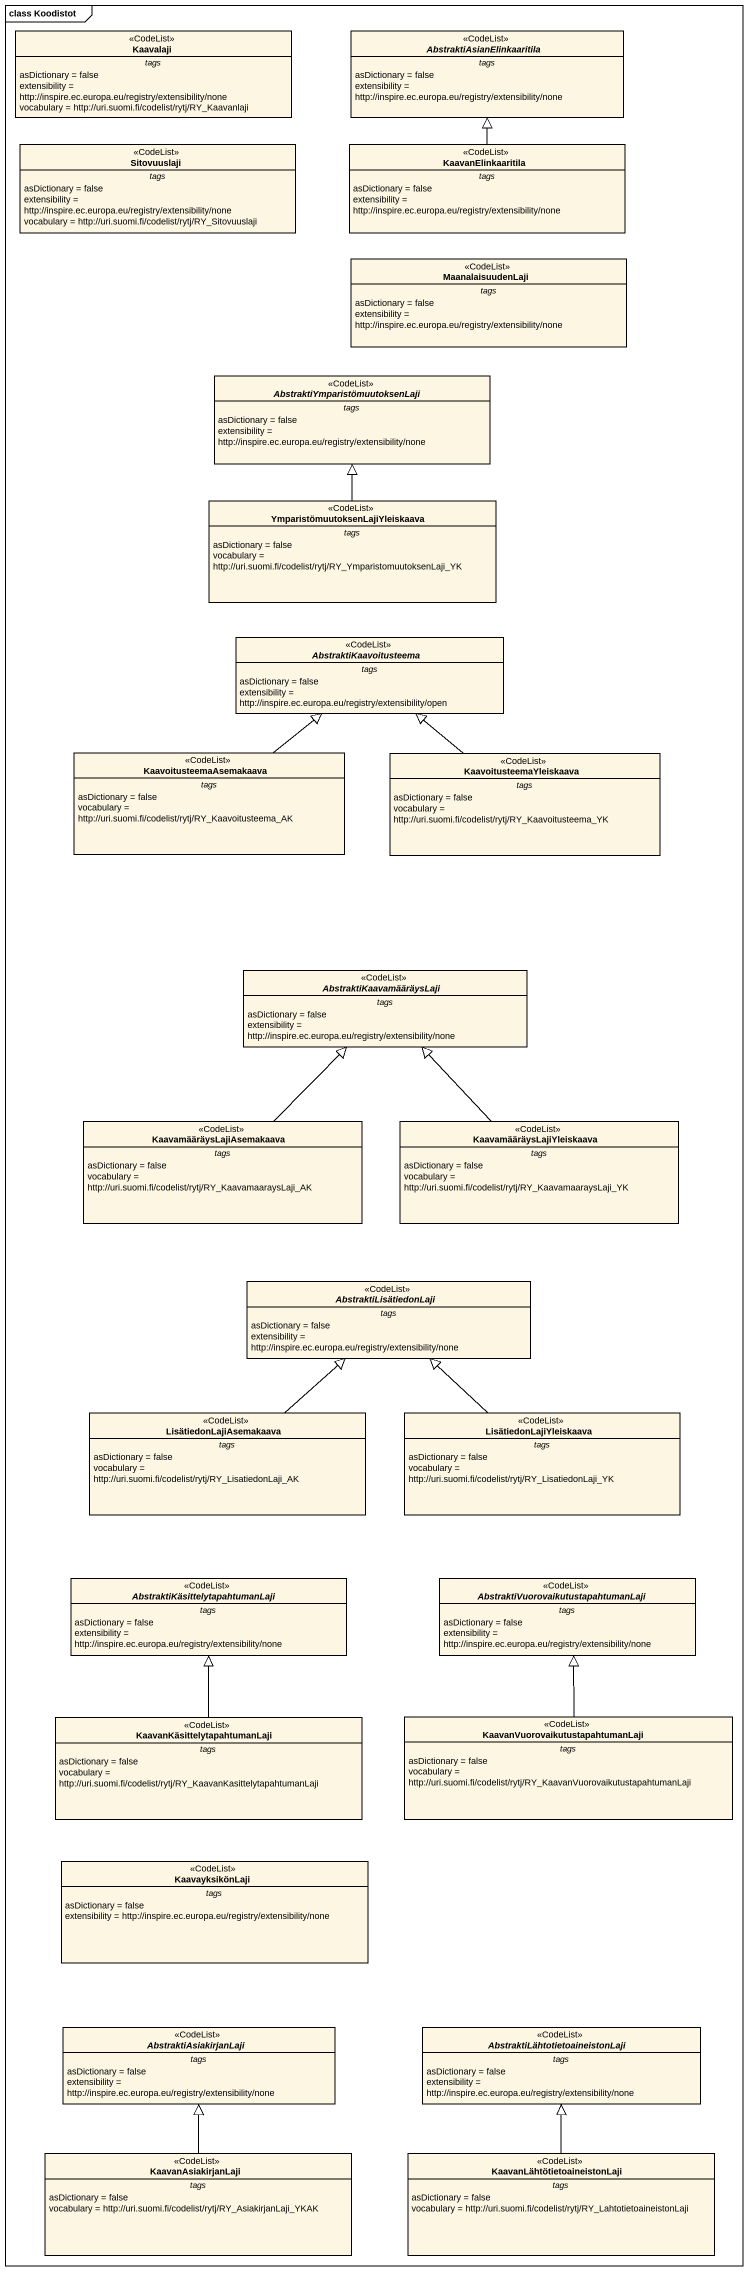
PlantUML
@startuml
mainframe class Koodistot
hide circle
hide empty members
class Kaavalaji <<CodeList>> {
  -- tags --
  asDictionary = false
  extensibility = http://inspire.ec.europa.eu/registry/extensibility/none
  vocabulary = http://uri.suomi.fi/codelist/rytj/RY_Kaavanlaji
}
abstract class AbstraktiAsianElinkaaritila <<CodeList>> {
  -- tags --
  asDictionary = false
  extensibility = http://inspire.ec.europa.eu/registry/extensibility/none
}
class Sitovuuslaji <<CodeList>> {
  -- tags --
  asDictionary = false
  extensibility = http://inspire.ec.europa.eu/registry/extensibility/none
  vocabulary = http://uri.suomi.fi/codelist/rytj/RY_Sitovuuslaji
}
class KaavanElinkaaritila <<CodeList>> {
  -- tags --
  asDictionary = false
  extensibility = http://inspire.ec.europa.eu/registry/extensibility/none
}
class MaanalaisuudenLaji <<CodeList>> {
  -- tags --
  asDictionary = false
  extensibility = http://inspire.ec.europa.eu/registry/extensibility/none
}
abstract class "AbstraktiYmparistömuutoksenLaji" as AbstraktiYmparistömuutoksenL <<CodeList>> {
  -- tags --
  asDictionary = false
  extensibility = http://inspire.ec.europa.eu/registry/extensibility/none
}
class "YmparistömuutoksenLajiYleiskaava" as YmparistömuutoksenLajiYleisk <<CodeList>> {
  -- tags --
  asDictionary = false
  vocabulary = http://uri.suomi.fi/codelist/rytj/RY_YmparistomuutoksenLaji_YK
}
abstract class AbstraktiKaavoitusteema <<CodeList>> {
  -- tags --
  asDictionary = false
  extensibility = http://inspire.ec.europa.eu/registry/extensibility/open
}
class KaavoitusteemaAsemakaava <<CodeList>> {
  -- tags --
  asDictionary = false
  vocabulary = http://uri.suomi.fi/codelist/rytj/RY_Kaavoitusteema_AK
}
class KaavoitusteemaYleiskaava <<CodeList>> {
  -- tags --
  asDictionary = false
  vocabulary = http://uri.suomi.fi/codelist/rytj/RY_Kaavoitusteema_YK
}
abstract class AbstraktiKaavamääräysLaji <<CodeList>> {
  -- tags --
  asDictionary = false
  extensibility = http://inspire.ec.europa.eu/registry/extensibility/none
}
class KaavamääräysLajiAsemakaava <<CodeList>> {
  -- tags --
  asDictionary = false
  vocabulary = http://uri.suomi.fi/codelist/rytj/RY_KaavamaaraysLaji_AK
}
class KaavamääräysLajiYleiskaava <<CodeList>> {
  -- tags --
  asDictionary = false
  vocabulary = http://uri.suomi.fi/codelist/rytj/RY_KaavamaaraysLaji_YK
}
abstract class AbstraktiLisätiedonLaji <<CodeList>> {
  -- tags --
  asDictionary = false
  extensibility = http://inspire.ec.europa.eu/registry/extensibility/none
}
class LisätiedonLajiAsemakaava <<CodeList>> {
  -- tags --
  asDictionary = false
  vocabulary = http://uri.suomi.fi/codelist/rytj/RY_LisatiedonLaji_AK
}
class LisätiedonLajiYleiskaava <<CodeList>> {
  -- tags --
  asDictionary = false
  vocabulary = http://uri.suomi.fi/codelist/rytj/RY_LisatiedonLaji_YK
}
abstract class "AbstraktiKäsittelytapahtumanLaji" as AbstraktiKäsittelytapahtuman <<CodeList>> {
  -- tags --
  asDictionary = false
  extensibility = http://inspire.ec.europa.eu/registry/extensibility/none
}
abstract class "AbstraktiVuorovaikutustapahtumanLaji" as AbstraktiVuorovaikutustapaht <<CodeList>> {
  -- tags --
  asDictionary = false
  extensibility = http://inspire.ec.europa.eu/registry/extensibility/none
}
class "KaavanKäsittelytapahtumanLaji" as KaavanKäsittelytapahtumanLaj <<CodeList>> {
  -- tags --
  asDictionary = false
  vocabulary = http://uri.suomi.fi/codelist/rytj/RY_KaavanKasittelytapahtumanLaji
}
class "KaavanVuorovaikutustapahtumanLaji" as KaavanVuorovaikutustapahtuma <<CodeList>> {
  -- tags --
  asDictionary = false
  vocabulary = http://uri.suomi.fi/codelist/rytj/RY_KaavanVuorovaikutustapahtumanLaji
}
class KaavayksikönLaji <<CodeList>> {
  -- tags --
  asDictionary = false
  extensibility = http://inspire.ec.europa.eu/registry/extensibility/none
}
abstract class AbstraktiAsiakirjanLaji <<CodeList>> {
  -- tags --
  asDictionary = false
  extensibility = http://inspire.ec.europa.eu/registry/extensibility/none
}
abstract class "AbstraktiLähtotietoaineistonLaji" as AbstraktiLähtotietoaineiston <<CodeList>> {
  -- tags --
  asDictionary = false
  extensibility = http://inspire.ec.europa.eu/registry/extensibility/none
}
class KaavanAsiakirjanLaji <<CodeList>> {
  -- tags --
  asDictionary = false
  vocabulary = http://uri.suomi.fi/codelist/rytj/RY_AsiakirjanLaji_YKAK
}
class "KaavanLähtötietoaineistonLaji" as KaavanLähtötietoaineistonLaj <<CodeList>> {
  -- tags --
  asDictionary = false
  vocabulary = http://uri.suomi.fi/codelist/rytj/RY_LahtotietoaineistonLaji
}
KaavanElinkaaritila -up-|> AbstraktiAsianElinkaaritila
YmparistömuutoksenLajiYleisk -up-|> AbstraktiYmparistömuutoksenL
KaavoitusteemaAsemakaava -up-|> AbstraktiKaavoitusteema
KaavoitusteemaYleiskaava -up-|> AbstraktiKaavoitusteema
KaavamääräysLajiAsemakaava -up-|> AbstraktiKaavamääräysLaji
KaavamääräysLajiYleiskaava -up-|> AbstraktiKaavamääräysLaji
LisätiedonLajiAsemakaava -up-|> AbstraktiLisätiedonLaji
LisätiedonLajiYleiskaava -up-|> AbstraktiLisätiedonLaji
KaavanKäsittelytapahtumanLaj -up-|> AbstraktiKäsittelytapahtuman
KaavanVuorovaikutustapahtuma -up-|> AbstraktiVuorovaikutustapaht
KaavanAsiakirjanLaji -up-|> AbstraktiAsiakirjanLaji
KaavanLähtötietoaineistonLaj -up-|> AbstraktiLähtotietoaineiston
@enduml
